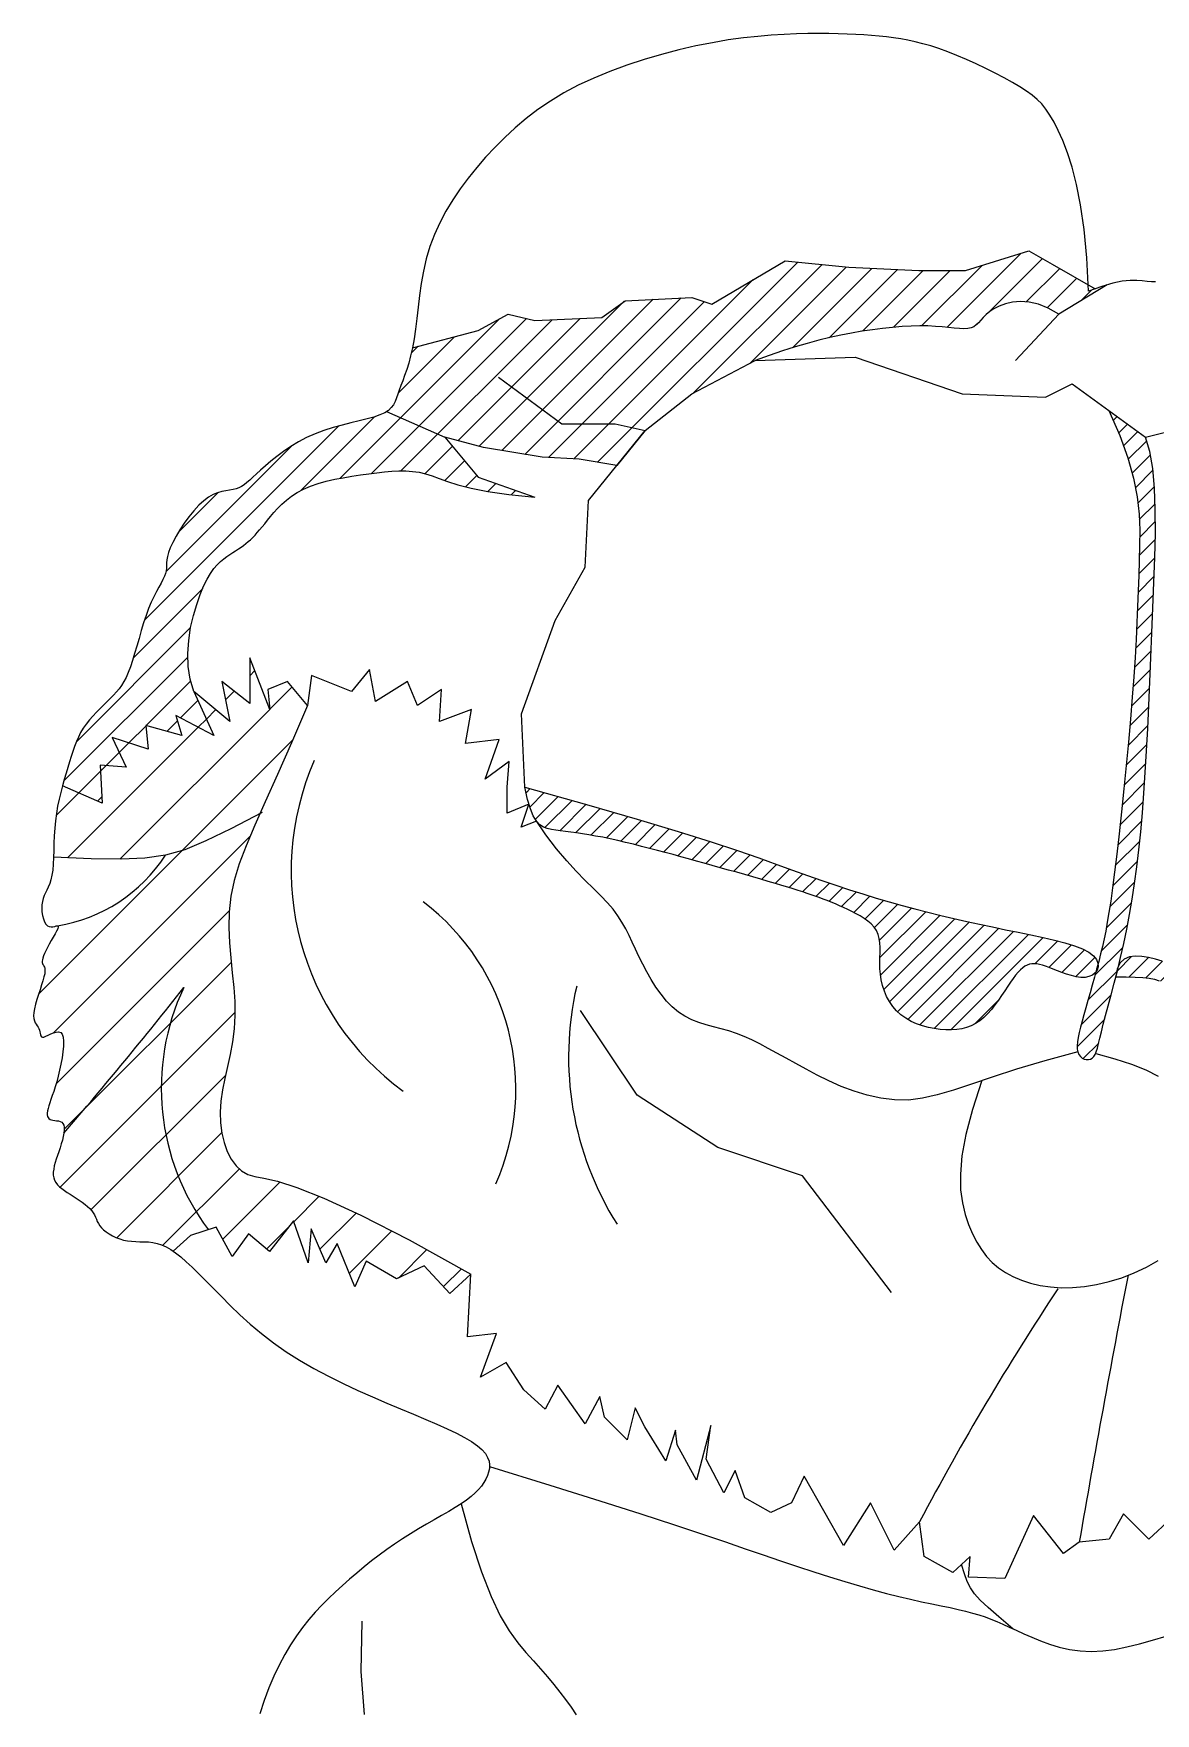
# Model space of a CAD drawing. Extents: x 282 to 549, y 1582 to 1901.
# Drawn here: x 291.3 to 402.2, y 1735.2 to 1901.3 of the extents above; entities that cross this region are included whole.
import ezdxf

# ---------------------------------------------------------------- set-up
doc = ezdxf.new("R2010")
doc.units = 0
doc.header["$LTSCALE"] = 10
doc.header["$MEASUREMENT"] = 0
for name, color, linetype in [('3', 3, 'CONTINUOUS'), ('7', 7, 'CONTINUOUS'), ('BH', 3, 'CONTINUOUS')]:
    doc.layers.add(name, color=color, linetype=linetype)

msp = doc.modelspace()

# ---------------------------------------------------------------- hatches: boundary and pattern name
at = {"layer": 'BH'}
h = msp.add_hatch(dxfattribs=at)
h.set_pattern_fill('ANSI31', color=256, scale=15, style=0)
h.set_pattern_definition([(45, (-11471.3407, 1986.247), (-1.3258252, 1.3258252), [])])
h.paths.add_polyline_path([(362.62, 1868.97), (364.01, 1869.48), (365.33, 1869.93), (366.57, 1870.33), (367.76, 1870.68), (368.9, 1870.98), (370, 1871.25), (371.08, 1871.49), (372.13, 1871.69), (373.17, 1871.87), (374.2, 1872.03), (375.21, 1872.16), (376.18, 1872.26), (377.13, 1872.34), (378.03, 1872.39), (378.88, 1872.41), (379.68, 1872.4), (380.43, 1872.36), (381.11, 1872.3), (381.73, 1872.24), (382.29, 1872.18), (382.8, 1872.14), (383.24, 1872.12), (383.63, 1872.14), (383.96, 1872.21), (384.24, 1872.33), (384.47, 1872.51), (384.69, 1872.72), (384.92, 1872.97), (385.16, 1873.24), (385.44, 1873.53), (385.79, 1873.82), (386.21, 1874.1), (386.73, 1874.36), (387.34, 1874.59), (388.04, 1874.74), (388.82, 1874.81), (389.68, 1874.75), (390.6, 1874.54), (391.58, 1874.16), (392.63, 1873.58), (397.41, 1876.47), (396.86, 1876.31), (395.57, 1875.83), (395.54, 1876.46), (391.97, 1878.52), (389.66, 1879.84), (383.4, 1877.87), (378.78, 1877.87), (371.86, 1878.2), (365.59, 1878.85), (358.34, 1874.57), (356.36, 1875.23), (349.76, 1874.9), (347.46, 1873.25), (340.86, 1872.93), (338.22, 1873.58), (335.26, 1871.94), (328.75, 1870.24), (328.57, 1869.44), (328.38, 1868.73), (328.18, 1868.09), (327.98, 1867.51), (327.79, 1866.98), (327.61, 1866.5), (327.45, 1866.07), (327.31, 1865.66), (327.18, 1865.29), (327.04, 1864.94), (326.87, 1864.62), (326.65, 1864.33), (326.37, 1864.06), (326.19, 1863.94), (331.96, 1861.4), (335.77, 1860.39), (341.56, 1859.42), (345.23, 1859.23), (348.94, 1858.6), (351.74, 1862.06), (356.36, 1865.68)])
h.paths.add_polyline_path([(331.96, 1861.4), (326.19, 1863.94), (326.01, 1863.82), (325.54, 1863.6), (324.95, 1863.4), (324.27, 1863.21), (323.5, 1863.02), (322.67, 1862.82), (321.8, 1862.6), (320.91, 1862.36), (320.01, 1862.08), (319.13, 1861.75), (318.29, 1861.36), (317.49, 1860.93), (316.73, 1860.47), (316.02, 1859.99), (315.36, 1859.51), (314.76, 1859.03), (314.22, 1858.58), (313.74, 1858.16), (313.33, 1857.78), (312.98, 1857.45), (312.67, 1857.16), (312.39, 1856.91), (312.13, 1856.71), (311.87, 1856.54), (311.61, 1856.4), (311.33, 1856.3), (311.02, 1856.23), (310.68, 1856.18), (310.31, 1856.11), (309.92, 1856.03), (309.5, 1855.91), (309.06, 1855.73), (308.6, 1855.47), (308.13, 1855.13), (307.64, 1854.68), (307.14, 1854.14), (306.66, 1853.54), (306.2, 1852.9), (305.77, 1852.25), (305.39, 1851.62), (305.06, 1851.01), (304.81, 1850.47), (304.64, 1850), (304.54, 1849.61), (304.48, 1849.27), (304.46, 1848.98), (304.46, 1848.71), (304.45, 1848.46), (304.42, 1848.21), (304.36, 1847.94), (304.25, 1847.66), (304.1, 1847.34), (303.91, 1846.98), (303.69, 1846.58), (303.45, 1846.14), (303.19, 1845.64), (302.94, 1845.09), (302.68, 1844.47), (302.43, 1843.78), (302.19, 1843.05), (301.96, 1842.29), (301.74, 1841.51), (301.52, 1840.75), (301.3, 1840.01), (301.09, 1839.32), (300.88, 1838.69), (300.67, 1838.14), (300.46, 1837.66), (300.23, 1837.24), (300, 1836.87), (299.76, 1836.53), (299.5, 1836.22), (299.22, 1835.91), (298.92, 1835.6), (298.59, 1835.28), (298.24, 1834.94), (297.88, 1834.59), (297.53, 1834.22), (297.17, 1833.84), (296.83, 1833.45), (296.51, 1833.04), (296.22, 1832.63), (295.96, 1832.2), (295.74, 1831.76), (295.54, 1831.31), (295.36, 1830.84), (295.19, 1830.35), (295.03, 1829.84), (294.87, 1829.31), (294.7, 1828.76), (294.53, 1828.18), (294.35, 1827.57), (294.17, 1826.94), (298.08, 1825.23), (297.88, 1828.97), (300.45, 1828.77), (299.07, 1831.73), (302.62, 1830.55), (302.42, 1832.91), (305.97, 1831.93), (305.38, 1833.9), (309.12, 1831.93), (307.15, 1836.26), (306.78, 1837.47), (306.58, 1838.74), (306.55, 1840.03), (306.64, 1841.32), (306.83, 1842.58), (307.11, 1843.77), (307.43, 1844.87), (307.78, 1845.84), (308.12, 1846.67), (308.47, 1847.36), (308.81, 1847.94), (309.14, 1848.41), (309.47, 1848.79), (309.79, 1849.11), (310.11, 1849.37), (310.41, 1849.6), (310.71, 1849.81), (311, 1850), (311.28, 1850.18), (311.55, 1850.36), (311.81, 1850.53), (312.06, 1850.71), (312.3, 1850.89), (312.53, 1851.08), (312.76, 1851.27), (312.98, 1851.49), (313.2, 1851.72), (313.42, 1851.97), (313.65, 1852.24), (313.89, 1852.53), (314.15, 1852.85), (314.43, 1853.19), (314.73, 1853.57), (315.07, 1853.97), (315.43, 1854.37), (315.84, 1854.78), (316.3, 1855.19), (316.8, 1855.58), (317.37, 1855.94), (318, 1856.28), (318.69, 1856.57), (319.45, 1856.82), (320.24, 1857.05), (321.07, 1857.24), (321.91, 1857.4), (322.76, 1857.55), (323.61, 1857.67), (324.43, 1857.79), (325.22, 1857.89), (325.98, 1857.98), (326.71, 1858.04), (327.42, 1858.08), (328.11, 1858.07), (328.77, 1858.03), (329.42, 1857.94), (330.05, 1857.79), (330.69, 1857.58), (331.38, 1857.32), (332.21, 1857.02), (333.24, 1856.7), (334.55, 1856.37), (336.2, 1856.05), (338.29, 1855.74), (340.86, 1855.47), (335.26, 1857.44)])
h = msp.add_hatch(dxfattribs=at)
h.set_pattern_fill('ANSI31', color=256, scale=10, style=0)
h.set_pattern_definition([(45, (-11471.3407, 1986.2469), (-0.88388348, 0.88388348), [])])
h.paths.add_polyline_path([(400.33, 1818.93), (400.53, 1820.63), (400.71, 1822.4), (400.88, 1824.26), (401.03, 1826.21), (401.17, 1828.25), (401.3, 1830.39), (401.41, 1832.6), (401.52, 1834.88), (401.62, 1837.23), (401.72, 1839.63), (401.81, 1842.07), (401.91, 1844.54), (402.02, 1847.04), (402.1, 1849.52), (402.16, 1851.93), (402.15, 1854.23), (402.08, 1856.37), (401.91, 1858.31), (401.62, 1860), (401.2, 1861.4), (397.57, 1864.03), (398.65, 1861.57), (399.45, 1859.35), (400.01, 1857.34), (400.36, 1855.51), (400.55, 1853.81), (400.62, 1852.22), (400.61, 1850.7), (400.57, 1849.21), (400.52, 1847.72), (400.46, 1846.22), (400.41, 1844.68), (400.34, 1843.08), (400.26, 1841.4), (400.15, 1839.62), (400.03, 1837.73), (399.88, 1835.71), (399.7, 1833.54), (399.5, 1831.27), (399.28, 1828.95), (399.04, 1826.63), (398.8, 1824.36), (398.57, 1822.2), (398.34, 1820.2), (398.12, 1818.41), (397.93, 1816.87), (397.75, 1815.55), (397.58, 1814.43), (397.41, 1813.45), (397.26, 1812.59), (397.09, 1811.81), (396.93, 1811.07), (396.75, 1810.34), (396.56, 1809.59), (396.49, 1809.35), (396.51, 1809.05), (396.41, 1808.73), (396.28, 1808.53), (396.14, 1808.03), (395.92, 1807.24), (395.71, 1806.47), (395.5, 1805.71), (395.29, 1804.99), (395.1, 1804.3), (394.92, 1803.67), (394.77, 1803.09), (394.63, 1802.56), (394.53, 1802.07), (394.46, 1801.64), (394.43, 1801.25), (394.44, 1800.92), (394.5, 1800.63), (394.6, 1800.38), (394.75, 1800.18), (394.93, 1800.03), (395.13, 1799.93), (395.34, 1799.88), (395.55, 1799.88), (395.75, 1799.92), (395.92, 1800.02), (396.08, 1800.17), (396.2, 1800.38), (396.32, 1800.66), (396.43, 1801.02), (396.55, 1801.46), (396.68, 1801.99), (396.84, 1802.63), (397.02, 1803.37), (397.25, 1804.23), (397.51, 1805.2), (397.79, 1806.27), (398.1, 1807.43), (398.25, 1808.05), (398.39, 1808.86), (398.52, 1809.12), (398.72, 1809.97), (399.03, 1811.34), (399.33, 1812.76), (399.61, 1814.22), (399.87, 1815.73), (400.11, 1817.3)])
h.paths.add_polyline_path([(382.24, 1813.83), (380.96, 1814.13), (379.69, 1814.45), (378.41, 1814.78), (377.13, 1815.12), (375.85, 1815.48), (374.57, 1815.85), (373.27, 1816.25), (371.94, 1816.67), (370.59, 1817.11), (369.21, 1817.58), (367.78, 1818.08), (366.3, 1818.6), (364.75, 1819.17), (362.99, 1819.81), (360.87, 1820.54), (358.26, 1821.4), (355, 1822.43), (350.95, 1823.65), (345.96, 1825.1), (339.87, 1826.81), (340.13, 1825.6), (340.4, 1824.66), (340.69, 1823.96), (340.85, 1823.7), (341.07, 1823.38), (341.34, 1823.1), (341.69, 1822.87), (342.07, 1822.73), (342.48, 1822.64), (342.92, 1822.56), (343.39, 1822.49), (343.88, 1822.42), (344.41, 1822.35), (344.97, 1822.28), (345.56, 1822.19), (346.19, 1822.09), (346.85, 1821.98), (347.55, 1821.85), (348.28, 1821.7), (349.03, 1821.53), (349.8, 1821.35), (350.58, 1821.16), (351.37, 1820.96), (352.16, 1820.76), (352.95, 1820.55), (353.73, 1820.35), (354.5, 1820.14), (355.27, 1819.93), (356.04, 1819.72), (356.81, 1819.51), (357.58, 1819.3), (358.36, 1819.08), (359.16, 1818.85), (359.97, 1818.62), (360.79, 1818.39), (361.6, 1818.16), (362.4, 1817.93), (363.17, 1817.71), (363.91, 1817.49), (364.61, 1817.29), (365.26, 1817.1), (365.85, 1816.92), (366.38, 1816.75), (366.87, 1816.6), (367.33, 1816.45), (367.75, 1816.31), (368.16, 1816.17), (368.55, 1816.03), (368.94, 1815.89), (369.34, 1815.74), (369.74, 1815.59), (370.14, 1815.43), (370.54, 1815.26), (370.95, 1815.09), (371.36, 1814.91), (371.77, 1814.72), (372.18, 1814.52), (372.6, 1814.3), (373, 1814.08), (373.38, 1813.84), (373.74, 1813.57), (374.07, 1813.29), (374.36, 1812.98), (374.59, 1812.64), (374.77, 1812.26), (374.88, 1811.86), (374.94, 1811.42), (374.96, 1810.95), (374.96, 1810.45), (374.95, 1809.94), (374.94, 1809.41), (374.95, 1808.86), (374.99, 1808.31), (375.07, 1807.75), (375.2, 1807.2), (375.38, 1806.65), (375.61, 1806.12), (375.89, 1805.62), (376.22, 1805.14), (376.59, 1804.7), (377.02, 1804.3), (377.5, 1803.96), (378.02, 1803.66), (378.57, 1803.42), (379.14, 1803.21), (379.73, 1803.05), (380.32, 1802.94), (380.9, 1802.86), (381.47, 1802.82), (382.02, 1802.82), (382.53, 1802.86), (383.03, 1802.93), (383.51, 1803.06), (383.96, 1803.22), (384.39, 1803.44), (384.81, 1803.71), (385.21, 1804.03), (385.59, 1804.41), (385.96, 1804.83), (386.31, 1805.28), (386.65, 1805.75), (386.97, 1806.22), (387.28, 1806.69), (387.57, 1807.13), (387.85, 1807.54), (388.11, 1807.91), (388.35, 1808.23), (388.59, 1808.51), (388.82, 1808.75), (389.05, 1808.95), (389.27, 1809.1), (389.6, 1809.28), (389.94, 1809.34), (390.18, 1809.35), (390.44, 1809.33), (390.71, 1809.28), (391, 1809.2), (391.32, 1809.1), (391.67, 1808.97), (392.06, 1808.83), (392.48, 1808.66), (392.93, 1808.49), (393.39, 1808.33), (393.87, 1808.18), (394.34, 1808.07), (394.79, 1808.01), (395.22, 1808.01), (395.6, 1808.08), (395.94, 1808.23), (396.22, 1808.45), (396.28, 1808.53), (396.35, 1808.81), (396.49, 1809.35), (396.49, 1809.4), (396.34, 1809.77), (396.04, 1810.13), (395.58, 1810.49), (394.95, 1810.82), (394.16, 1811.12), (393.23, 1811.41), (392.19, 1811.69), (391.06, 1811.95), (389.86, 1812.21), (388.61, 1812.46), (387.34, 1812.72), (386.07, 1812.99), (384.79, 1813.26), (383.52, 1813.54)])
h.paths.add_polyline_path([(409.08, 1808.24), (408.44, 1808.28), (407.81, 1808.34), (407.19, 1808.43), (406.57, 1808.55), (405.96, 1808.7), (405.35, 1808.87), (404.73, 1809.05), (404.1, 1809.24), (403.47, 1809.43), (402.82, 1809.62), (402.16, 1809.8), (401.49, 1809.96), (400.82, 1810.07), (400.18, 1810.1), (399.59, 1810.03), (399.08, 1809.82), (398.67, 1809.44), (398.52, 1809.12), (398.41, 1808.66), (398.25, 1808.05), (399.27, 1808.05), (400.16, 1808.04), (400.91, 1807.99), (401.56, 1807.92), (402.09, 1807.82), (402.53, 1807.68), (402.88, 1807.51), (403.15, 1807.29), (403.35, 1807.04), (403.5, 1806.74), (403.59, 1806.41), (403.66, 1806.05), (403.69, 1805.66), (403.72, 1805.24), (403.74, 1804.8), (403.78, 1804.34), (403.83, 1803.86), (403.91, 1803.38), (404.01, 1802.89), (404.14, 1802.41), (404.3, 1801.94), (404.49, 1801.49), (404.71, 1801.06), (404.97, 1800.67), (405.27, 1800.32), (405.6, 1800), (405.97, 1799.73), (406.37, 1799.49), (406.8, 1799.29), (407.27, 1799.13), (407.77, 1799), (408.3, 1798.91), (408.86, 1798.85), (409.44, 1798.83), (410.03, 1798.84), (410.62, 1798.88), (411.22, 1798.95), (411.79, 1799.06), (412.35, 1799.2), (412.88, 1799.36), (413.38, 1799.56), (413.83, 1799.78), (414.26, 1800.03), (414.64, 1800.31), (415, 1800.61), (415.32, 1800.93), (415.61, 1801.27), (415.87, 1801.64), (416.1, 1802.02), (416.31, 1802.42), (416.48, 1802.82), (416.64, 1803.23), (416.77, 1803.65), (416.89, 1804.06), (416.98, 1804.46), (417.07, 1804.85), (417.13, 1805.23), (417.2, 1805.58), (417.26, 1805.92), (417.33, 1806.23), (417.41, 1806.52), (417.51, 1806.78), (417.64, 1807.01), (417.81, 1807.21), (418.01, 1807.37), (418.25, 1807.51), (418.55, 1807.62), (418.89, 1807.71), (419.3, 1807.79), (419.76, 1807.87), (420.28, 1807.93), (420.88, 1808.01), (421.54, 1808.08), (422.28, 1808.17), (423.08, 1808.27), (423.94, 1808.37), (424.87, 1808.49), (425.86, 1808.61), (426.9, 1808.74), (427.99, 1808.89), (429.14, 1809.04), (430.32, 1809.2), (431.52, 1809.37), (432.73, 1809.54), (433.93, 1809.7), (435.11, 1809.87), (436.26, 1810.02), (437.35, 1810.17), (438.39, 1810.3), (439.37, 1810.42), (440.3, 1810.54), (441.19, 1810.65), (442.04, 1810.76), (442.86, 1810.88), (443.66, 1811), (444.44, 1811.13), (445.21, 1811.28), (445.97, 1811.43), (446.7, 1811.59), (447.4, 1811.76), (448.06, 1811.93), (448.67, 1812.09), (449.22, 1812.25), (449.7, 1812.4), (450.1, 1812.54), (450.44, 1812.67), (450.71, 1812.79), (450.91, 1812.9), (451.05, 1813.01), (451.13, 1813.12), (451.15, 1813.23), (451.12, 1813.33), (451.04, 1813.44), (450.92, 1813.54), (450.75, 1813.64), (450.53, 1813.73), (450.27, 1813.81), (449.97, 1813.86), (449.62, 1813.9), (449.24, 1813.91), (448.82, 1813.89), (448.37, 1813.84), (447.89, 1813.78), (447.39, 1813.7), (446.88, 1813.62), (446.36, 1813.53), (445.84, 1813.45), (445.32, 1813.38), (444.82, 1813.32), (444.32, 1813.28), (443.84, 1813.24), (443.37, 1813.21), (442.91, 1813.18), (442.47, 1813.14), (442.04, 1813.09), (441.62, 1813.04), (441.22, 1812.97), (440.82, 1812.88), (440.4, 1812.79), (439.94, 1812.68), (439.43, 1812.57), (438.85, 1812.46), (438.19, 1812.35), (437.41, 1812.24), (436.52, 1812.14), (435.52, 1812.03), (434.44, 1811.93), (433.28, 1811.81), (432.07, 1811.69), (430.82, 1811.55), (429.55, 1811.4), (428.28, 1811.22), (427.01, 1811.01), (425.77, 1810.79), (424.55, 1810.55), (423.36, 1810.3), (422.21, 1810.06), (421.09, 1809.81), (420.02, 1809.58), (419, 1809.37), (418.04, 1809.18), (417.12, 1809.01), (416.25, 1808.86), (415.43, 1808.73), (414.63, 1808.62), (413.87, 1808.53), (413.14, 1808.44), (412.43, 1808.38), (411.73, 1808.32), (411.05, 1808.27), (410.38, 1808.24), (409.72, 1808.23)])
h = msp.add_hatch(dxfattribs=at)
h.set_pattern_fill('ANSI31', color=256, scale=30, style=0)
h.set_pattern_definition([(45, (-11471.3407, 1986.247), (-2.6516504, 2.6516504), [])])
h.paths.add_polyline_path([(293.73, 1813.11), (293.75, 1812.99), (293.7, 1812.82), (293.59, 1812.59), (293.44, 1812.3), (293.26, 1811.98), (293.06, 1811.64), (292.86, 1811.29), (292.68, 1810.95), (292.51, 1810.63), (292.38, 1810.36), (292.29, 1810.12), (292.22, 1809.92), (292.18, 1809.75), (292.17, 1809.61), (292.17, 1809.48), (292.2, 1809.38), (292.23, 1809.29), (292.28, 1809.21), (292.37, 1809.07), (292.44, 1808.86), (292.44, 1808.59), (292.41, 1808.35), (292.34, 1808.05), (292.24, 1807.68), (292.11, 1807.26), (291.96, 1806.79), (291.8, 1806.31), (291.64, 1805.82), (291.51, 1805.35), (291.4, 1804.91), (291.33, 1804.52), (291.32, 1804.19), (291.34, 1803.93), (291.4, 1803.71), (291.48, 1803.52), (291.58, 1803.37), (291.67, 1803.22), (291.82, 1803.01), (291.9, 1802.76), (291.95, 1802.48), (291.99, 1802.34), (292.03, 1802.22), (292.1, 1802.13), (292.2, 1802.09), (292.34, 1802.11), (292.54, 1802.18), (292.77, 1802.28), (293.02, 1802.41), (293.29, 1802.52), (293.54, 1802.6), (293.78, 1802.62), (293.99, 1802.56), (294.14, 1802.39), (294.24, 1802.09), (294.28, 1801.69), (294.27, 1801.2), (294.22, 1800.65), (294.13, 1800.05), (294.02, 1799.44), (293.89, 1798.82), (293.75, 1798.23), (293.6, 1797.69), (293.45, 1797.19), (293.3, 1796.73), (293.16, 1796.32), (293.03, 1795.94), (292.91, 1795.61), (292.81, 1795.31), (292.74, 1795.04), (292.69, 1794.8), (292.66, 1794.59), (292.67, 1794.42), (292.7, 1794.26), (292.75, 1794.14), (292.83, 1794.04), (292.94, 1793.97), (293.07, 1793.91), (293.23, 1793.88), (293.41, 1793.86), (293.59, 1793.84), (293.89, 1793.79), (294.19, 1793.64), (294.31, 1793.41), (294.35, 1793.19), (294.35, 1792.93), (294.31, 1792.62, 0.011622), (306.16, 1807, 0.277381), (308.59, 1783.06), (309.35, 1783.3), (310.95, 1780.43), (312.54, 1782.66), (314.61, 1780.91), (317, 1783.93), (318.43, 1779.79), (318.75, 1783.14), (320.18, 1779.79), (321.3, 1781.7), (323.05, 1777.41), (324.17, 1779.95), (327.19, 1778.2), (329.9, 1779.48), (332.45, 1776.77), (334.52, 1778.68), (328.43, 1782.06), (323.65, 1784.5), (320, 1786.18), (317.31, 1787.24), (315.4, 1787.85), (314.07, 1788.16), (313.16, 1788.33), (312.48, 1788.53), (311.87, 1788.88), (311.33, 1789.38), (310.85, 1790.03), (310.45, 1790.8), (310.13, 1791.67), (309.9, 1792.62), (309.77, 1793.64), (309.74, 1794.69), (309.82, 1795.77), (309.99, 1796.88), (310.22, 1798.02), (310.47, 1799.19), (310.73, 1800.39), (310.96, 1801.63), (311.13, 1802.91), (311.21, 1804.24), (311.19, 1805.61), (311.09, 1807.02), (310.94, 1808.46), (310.79, 1809.93), (310.67, 1811.43), (310.6, 1812.95), (310.63, 1814.49), (310.8, 1816.03), (311.13, 1817.59), (311.63, 1819.23), (312.31, 1821.02), (313.16, 1823.04), (313.67, 1824.19), (310.81, 1822.69), (308.35, 1821.49), (306.27, 1820.63), (304.34, 1820.08, -0.211772)])
h.paths.add_polyline_path([(306.27, 1820.63), (308.35, 1821.49), (310.81, 1822.69), (313.67, 1824.19), (314.19, 1825.36), (315.41, 1828.06), (316.81, 1831.2), (318.39, 1834.88), (316.42, 1837.25), (314.45, 1836.46), (314.65, 1834.49), (312.67, 1839.61), (312.67, 1835.08), (309.91, 1837.25), (310.7, 1833.3), (307.15, 1836.26), (309.12, 1831.93), (305.38, 1833.9), (305.97, 1831.93), (302.42, 1832.91), (302.62, 1830.55), (299.07, 1831.73), (300.45, 1828.77), (297.88, 1828.97), (298.08, 1825.23), (294.17, 1826.94), (294, 1826.29), (293.84, 1825.61), (293.69, 1824.92), (293.57, 1824.21), (293.47, 1823.48), (293.4, 1822.74), (293.35, 1821.99), (293.32, 1821.26), (293.3, 1820.54), (293.28, 1819.88), (297.02, 1819.74), (299.96, 1819.69), (302.32, 1819.79), (304.34, 1820.08)])
h.paths.add_polyline_path([(306.16, 1807, -0.011622), (294.31, 1792.62), (294.25, 1792.28), (294.16, 1791.92), (294.05, 1791.54), (293.93, 1791.15), (293.8, 1790.77), (293.68, 1790.4), (293.56, 1790.04), (293.45, 1789.69), (293.36, 1789.36), (293.3, 1789.04), (293.26, 1788.74), (293.26, 1788.45), (293.3, 1788.19), (293.39, 1787.95), (293.51, 1787.72), (293.68, 1787.51), (293.88, 1787.31), (294.11, 1787.12), (294.37, 1786.94), (294.64, 1786.75), (294.93, 1786.56), (295.23, 1786.37), (295.53, 1786.18), (295.83, 1785.98), (296.12, 1785.77), (296.4, 1785.57), (296.65, 1785.36), (296.87, 1785.15), (297.06, 1784.94), (297.21, 1784.73), (297.33, 1784.52), (297.43, 1784.31), (297.52, 1784.1), (297.61, 1783.89), (297.72, 1783.67), (297.85, 1783.46), (298.02, 1783.25), (298.23, 1783.04), (298.48, 1782.84), (298.78, 1782.64), (299.1, 1782.46), (299.45, 1782.3), (299.82, 1782.16), (300.2, 1782.04), (300.6, 1781.96), (301, 1781.92), (301.41, 1781.89), (301.82, 1781.88), (302.24, 1781.87), (302.67, 1781.85), (303.1, 1781.8), (303.53, 1781.71), (303.97, 1781.57), (304.42, 1781.37), (304.88, 1781.11), (305.11, 1780.94), (306.81, 1782.5), (308.59, 1783.06, -0.277381)], flags=16)

# ---------------------------------------------------------------- linework, layer by layer
at = {"layer": '3'}
for points in [[(328.75, 1870.24), (335.26, 1871.94), (338.22, 1873.58), (340.86, 1872.93), (347.46, 1873.25), (349.76, 1874.9), (356.36, 1875.23), (358.34, 1874.57), (365.59, 1878.85), (371.86, 1878.2), (378.78, 1877.87), (383.4, 1877.87), (389.66, 1879.84), (391.97, 1878.52), (396.22, 1876.07)], [(397.41, 1876.47), (392.63, 1873.58), (388.34, 1868.97), (388.34, 1868.97)], [(392.63, 1873.58), (391.58, 1874.16), (390.6, 1874.54), (389.68, 1874.75), (388.82, 1874.81), (388.04, 1874.74), (387.34, 1874.59), (386.73, 1874.36), (386.21, 1874.1), (385.79, 1873.82), (385.44, 1873.53), (385.16, 1873.24), (384.92, 1872.97), (384.69, 1872.72), (384.47, 1872.51), (384.24, 1872.33), (383.96, 1872.21), (383.63, 1872.14), (383.24, 1872.12), (382.8, 1872.14), (382.29, 1872.18), (381.73, 1872.24), (381.11, 1872.3), (380.43, 1872.36), (379.68, 1872.4), (378.88, 1872.41), (378.03, 1872.39), (377.13, 1872.34), (376.18, 1872.26), (375.21, 1872.16), (374.2, 1872.03), (373.17, 1871.87), (372.13, 1871.69), (371.08, 1871.49), (370, 1871.25), (368.9, 1870.98), (367.76, 1870.68), (366.57, 1870.33), (365.33, 1869.93), (364.01, 1869.48), (362.62, 1868.97)], [(339.87, 1826.81), (339.54, 1834.06), (342.84, 1843.28), (345.81, 1848.55), (346.14, 1855.14), (351.74, 1862.06), (356.36, 1865.68), (362.62, 1868.97), (372.51, 1869.3), (383.07, 1865.68), (391.31, 1865.35), (393.95, 1866.67), (401.2, 1861.4), (407.79, 1863.04), (412.08, 1862.39), (415.71, 1864.69), (420.32, 1864.69), (431.2, 1859.42), (437.47, 1854.48), (441.43, 1849.21), (447.03, 1841.3), (451.65, 1833.07)], [(337.24, 1867.33), (343.5, 1862.71), (348.78, 1862.71), (351.74, 1862.06)], [(326.19, 1863.94), (331.96, 1861.4), (335.26, 1857.44), (340.86, 1855.47)], [(397.57, 1864.03), (398.65, 1861.57), (399.45, 1859.35), (400.01, 1857.34), (400.36, 1855.51), (400.55, 1853.81), (400.62, 1852.22), (400.61, 1850.7), (400.57, 1849.21), (400.52, 1847.72), (400.46, 1846.22), (400.41, 1844.68), (400.34, 1843.08), (400.26, 1841.4), (400.15, 1839.62), (400.03, 1837.73), (399.88, 1835.71), (399.7, 1833.54), (399.5, 1831.27), (399.28, 1828.95), (399.04, 1826.63), (398.8, 1824.36), (398.57, 1822.2), (398.34, 1820.2), (398.12, 1818.41), (397.93, 1816.87), (397.75, 1815.55), (397.58, 1814.43), (397.41, 1813.45), (397.26, 1812.59), (397.09, 1811.81), (396.93, 1811.07), (396.75, 1810.34), (396.56, 1809.59), (396.35, 1808.81), (396.14, 1808.03), (395.92, 1807.24), (395.71, 1806.47), (395.5, 1805.71), (395.29, 1804.99), (395.1, 1804.3), (394.92, 1803.67), (394.77, 1803.09), (394.63, 1802.56), (394.53, 1802.07), (394.46, 1801.64), (394.43, 1801.25), (394.44, 1800.92), (394.5, 1800.63), (394.6, 1800.38), (394.75, 1800.18), (394.93, 1800.03), (395.13, 1799.93), (395.34, 1799.88), (395.55, 1799.88), (395.75, 1799.92), (395.92, 1800.02), (396.08, 1800.17), (396.2, 1800.38), (396.32, 1800.66), (396.43, 1801.02), (396.55, 1801.46), (396.68, 1801.99), (396.84, 1802.63), (397.02, 1803.37), (397.25, 1804.23), (397.51, 1805.2), (397.79, 1806.27), (398.1, 1807.43), (398.41, 1808.66), (398.72, 1809.97), (399.03, 1811.34), (399.33, 1812.76), (399.61, 1814.22), (399.87, 1815.73), (400.11, 1817.3), (400.33, 1818.93), (400.53, 1820.63), (400.71, 1822.4), (400.88, 1824.26), (401.03, 1826.21), (401.17, 1828.25), (401.3, 1830.39), (401.41, 1832.6), (401.52, 1834.88), (401.62, 1837.23), (401.72, 1839.63), (401.81, 1842.07), (401.91, 1844.54), (402.02, 1847.04), (402.1, 1849.52), (402.16, 1851.93), (402.15, 1854.23), (402.08, 1856.37), (401.91, 1858.31), (401.62, 1860), (401.2, 1861.4)], [(351.74, 1862.06), (348.94, 1858.6), (345.23, 1859.23), (341.56, 1859.42), (335.77, 1860.39), (331.96, 1861.4)], [(307.15, 1836.26), (306.78, 1837.47), (306.58, 1838.74), (306.55, 1840.03), (306.64, 1841.32), (306.83, 1842.58), (307.11, 1843.77), (307.43, 1844.87), (307.78, 1845.84), (308.12, 1846.67), (308.47, 1847.36), (308.81, 1847.94), (309.14, 1848.41), (309.47, 1848.79), (309.79, 1849.11), (310.11, 1849.37), (310.41, 1849.6), (310.71, 1849.81), (311, 1850), (311.28, 1850.18), (311.55, 1850.36), (311.81, 1850.53), (312.06, 1850.71), (312.3, 1850.89), (312.53, 1851.08), (312.76, 1851.27), (312.98, 1851.49), (313.2, 1851.72), (313.42, 1851.97), (313.65, 1852.24), (313.89, 1852.53), (314.15, 1852.85), (314.43, 1853.19), (314.73, 1853.57), (315.07, 1853.97), (315.43, 1854.37), (315.84, 1854.78), (316.3, 1855.19), (316.8, 1855.58), (317.37, 1855.94), (318, 1856.28), (318.69, 1856.57), (319.45, 1856.82), (320.24, 1857.05), (321.07, 1857.24), (321.91, 1857.4), (322.76, 1857.55), (323.61, 1857.67), (324.43, 1857.79), (325.22, 1857.89), (325.98, 1857.98), (326.71, 1858.04), (327.42, 1858.08), (328.11, 1858.07), (328.77, 1858.03), (329.42, 1857.94), (330.05, 1857.79), (330.69, 1857.58), (331.38, 1857.32), (332.21, 1857.02), (333.24, 1856.7), (334.55, 1856.37), (336.2, 1856.05), (338.29, 1855.74), (340.86, 1855.47)], [(318.39, 1834.88), (316.81, 1831.2), (315.41, 1828.06), (314.19, 1825.36), (313.16, 1823.04), (312.31, 1821.02), (311.63, 1819.23), (311.13, 1817.59), (310.8, 1816.03), (310.63, 1814.49), (310.6, 1812.95), (310.67, 1811.43), (310.79, 1809.93), (310.94, 1808.46), (311.09, 1807.02), (311.19, 1805.61), (311.21, 1804.24), (311.13, 1802.91), (310.96, 1801.63), (310.73, 1800.39), (310.47, 1799.19), (310.22, 1798.02), (309.99, 1796.88), (309.82, 1795.77), (309.74, 1794.69), (309.77, 1793.64), (309.9, 1792.62), (310.13, 1791.67), (310.45, 1790.8), (310.85, 1790.03), (311.33, 1789.38), (311.87, 1788.88), (312.48, 1788.53), (313.16, 1788.33), (314.07, 1788.16), (315.4, 1787.85), (317.31, 1787.24), (320, 1786.18), (323.65, 1784.5), (328.43, 1782.06), (334.52, 1778.68)], [(339.87, 1826.81), (345.96, 1825.1), (350.95, 1823.65), (355, 1822.43), (358.26, 1821.4), (360.87, 1820.54), (362.99, 1819.81), (364.75, 1819.17), (366.3, 1818.6), (367.78, 1818.08), (369.21, 1817.58), (370.59, 1817.11), (371.94, 1816.67), (373.27, 1816.25), (374.57, 1815.85), (375.85, 1815.48), (377.13, 1815.12), (378.41, 1814.78), (379.69, 1814.45), (380.96, 1814.13), (382.24, 1813.83), (383.52, 1813.54), (384.79, 1813.26), (386.07, 1812.99), (387.34, 1812.72), (388.61, 1812.46), (389.86, 1812.21), (391.06, 1811.95), (392.19, 1811.69), (393.23, 1811.41), (394.16, 1811.12), (394.95, 1810.82), (395.58, 1810.49), (396.04, 1810.13), (396.34, 1809.77), (396.49, 1809.4), (396.51, 1809.05), (396.41, 1808.73), (396.22, 1808.45), (395.94, 1808.23), (395.6, 1808.08), (395.22, 1808.01), (394.79, 1808.01), (394.34, 1808.07), (393.87, 1808.18), (393.39, 1808.33), (392.93, 1808.49), (392.48, 1808.66), (392.06, 1808.83), (391.67, 1808.97), (391.32, 1809.1), (391, 1809.2), (390.71, 1809.28), (390.44, 1809.33), (390.18, 1809.35), (389.94, 1809.34), (389.71, 1809.3), (389.49, 1809.22), (389.27, 1809.1), (389.05, 1808.95), (388.82, 1808.75), (388.59, 1808.51), (388.35, 1808.23), (388.11, 1807.91), (387.85, 1807.54), (387.57, 1807.13), (387.28, 1806.69), (386.97, 1806.22), (386.65, 1805.75), (386.31, 1805.28), (385.96, 1804.83), (385.59, 1804.41), (385.21, 1804.03), (384.81, 1803.71), (384.39, 1803.44), (383.96, 1803.22), (383.51, 1803.06), (383.03, 1802.93), (382.53, 1802.86), (382.02, 1802.82), (381.47, 1802.82), (380.9, 1802.86), (380.32, 1802.94), (379.73, 1803.05), (379.14, 1803.21), (378.57, 1803.42), (378.02, 1803.66), (377.5, 1803.96), (377.02, 1804.3), (376.59, 1804.7), (376.22, 1805.14), (375.89, 1805.62), (375.61, 1806.12), (375.38, 1806.65), (375.2, 1807.2), (375.07, 1807.75), (374.99, 1808.31), (374.95, 1808.86), (374.94, 1809.41), (374.95, 1809.94), (374.96, 1810.45), (374.96, 1810.95), (374.94, 1811.42), (374.88, 1811.86), (374.77, 1812.26), (374.59, 1812.64), (374.36, 1812.98), (374.07, 1813.29), (373.74, 1813.57), (373.38, 1813.84), (373, 1814.08), (372.6, 1814.3), (372.18, 1814.52), (371.77, 1814.72), (371.36, 1814.91), (370.95, 1815.09), (370.54, 1815.26), (370.14, 1815.43), (369.74, 1815.59), (369.34, 1815.74), (368.94, 1815.89), (368.55, 1816.03), (368.16, 1816.17), (367.75, 1816.31), (367.33, 1816.45), (366.87, 1816.6), (366.38, 1816.75), (365.85, 1816.92), (365.26, 1817.1), (364.61, 1817.29), (363.91, 1817.49), (363.17, 1817.71), (362.4, 1817.93), (361.6, 1818.16), (360.79, 1818.39), (359.97, 1818.62), (359.16, 1818.85), (358.36, 1819.08), (357.58, 1819.3), (356.81, 1819.51), (356.04, 1819.72), (355.27, 1819.93), (354.5, 1820.14), (353.73, 1820.35), (352.95, 1820.55), (352.16, 1820.76), (351.37, 1820.96), (350.58, 1821.16), (349.8, 1821.35), (349.03, 1821.53), (348.28, 1821.7), (347.55, 1821.85), (346.85, 1821.98), (346.19, 1822.09), (345.56, 1822.19), (344.97, 1822.28), (344.41, 1822.35), (343.88, 1822.42), (343.39, 1822.49), (342.92, 1822.56), (342.48, 1822.64), (342.07, 1822.73), (341.69, 1822.87), (341.34, 1823.1), (341, 1823.45), (340.69, 1823.96), (340.4, 1824.66), (340.13, 1825.6), (339.87, 1826.81)], [(313.91, 1824.31), (310.81, 1822.69), (308.35, 1821.49), (306.27, 1820.63), (304.34, 1820.08), (302.32, 1819.79), (299.96, 1819.69), (297.02, 1819.74), (293.27, 1819.88)], [(402.82, 1809.62), (402.16, 1809.8), (401.49, 1809.96), (400.82, 1810.07), (400.18, 1810.1), (399.59, 1810.03), (399.08, 1809.82), (398.67, 1809.44), (398.39, 1808.86), (398.25, 1808.05)], [(398.25, 1808.05), (399.27, 1808.05), (400.16, 1808.04), (400.91, 1807.99), (401.56, 1807.92), (402.09, 1807.82), (402.53, 1807.68)], [(376.08, 1776.84), (367.31, 1788.39), (358.93, 1791.18), (350.96, 1796.36), (345.37, 1804.73)], [(402.48, 1798.22), (401.25, 1798.82), (399.83, 1799.39), (398.18, 1799.93), (396.3, 1800.44)], [(385.02, 1797.8), (384.08, 1794.93), (383.44, 1792.46), (383.05, 1790.35), (382.89, 1788.55), (382.92, 1787.02), (383.09, 1785.71), (383.36, 1784.57), (383.71, 1783.57), (384.09, 1782.66), (384.51, 1781.84), (384.97, 1781.1), (385.48, 1780.43), (386.04, 1779.83), (386.66, 1779.3), (387.34, 1778.84), (388.09, 1778.43), (388.92, 1778.08), (389.81, 1777.79), (390.77, 1777.56), (391.79, 1777.41), (392.86, 1777.33), (393.98, 1777.34), (395.15, 1777.44), (396.36, 1777.63), (397.59, 1777.93), (398.84, 1778.32), (400.08, 1778.8), (401.29, 1779.37), (402.44, 1780.02)], [(388.07, 1743.62), (386.68, 1744.8), (385.63, 1745.72), (384.85, 1746.45), (384.29, 1747.07), (383.88, 1747.66), (383.57, 1748.29), (383.3, 1749.04), (383, 1749.97)], [(323.74, 1744.36), (323.64, 1739.39), (323.97, 1735.13)]]:
    msp.add_lwpolyline(points, dxfattribs=at)
for centre, radius, start, end in [((343.83, 1818.57), 27.06, 156.3398, 233.726), ((291.18, 1828.56), 15.66, 279.1567, 327.2222), ((315.67, 1796.97), 23.3, 336.2628, 52.6067), ((-8.98, 2054.55), 400.74, 319.1854, 321.8488), ((327.29, 1797.05), 23.36, 154.7983, 216.8102), ((375.1, 1800.14), 30.92, 166.952, 212.3066), ((1757.07, 1517.19), 1382.54, 169.10241, 170.21471), ((617.6, 1628.11), 269.98, 146.476, 152.1614)]:
    msp.add_arc(centre, radius, start, end, dxfattribs=at)
at = {"layer": '7'}
for points in [[(395.57, 1875.83), (395.39, 1879.12), (395.12, 1881.95), (394.78, 1884.36), (394.38, 1886.4), (393.94, 1888.11), (393.48, 1889.53), (393.01, 1890.72), (392.57, 1891.71), (392.15, 1892.54), (391.75, 1893.24), (391.35, 1893.84), (390.94, 1894.35), (390.49, 1894.8), (389.99, 1895.22), (389.42, 1895.62), (388.78, 1896.03), (388.03, 1896.46), (387.21, 1896.92), (386.33, 1897.38), (385.4, 1897.85), (384.45, 1898.31), (383.49, 1898.74), (382.55, 1899.15), (381.64, 1899.51), (380.78, 1899.82), (379.97, 1900.08), (379.19, 1900.3), (378.44, 1900.49), (377.71, 1900.64), (377, 1900.77), (376.29, 1900.87), (375.58, 1900.97), (374.86, 1901.04), (374.12, 1901.11), (373.35, 1901.17), (372.55, 1901.22), (371.72, 1901.25), (370.83, 1901.28), (369.89, 1901.3), (368.89, 1901.3), (367.83, 1901.3), (366.69, 1901.27), (365.49, 1901.22), (364.21, 1901.15), (362.87, 1901.03), (361.45, 1900.88), (359.96, 1900.67), (358.39, 1900.4), (356.76, 1900.08), (355.07, 1899.69), (353.36, 1899.25), (351.64, 1898.74), (349.93, 1898.18), (348.27, 1897.57), (346.66, 1896.91), (345.14, 1896.2), (343.71, 1895.44), (342.39, 1894.63), (341.15, 1893.79), (339.99, 1892.91), (338.9, 1891.99), (337.88, 1891.04), (336.91, 1890.07), (335.98, 1889.07), (335.1, 1888.05), (334.25, 1887.01), (333.46, 1885.94), (332.73, 1884.86), (332.05, 1883.74), (331.45, 1882.61), (330.92, 1881.45), (330.48, 1880.26), (330.12, 1879.05), (329.84, 1877.83), (329.62, 1876.61), (329.44, 1875.42), (329.3, 1874.25), (329.17, 1873.14), (329.04, 1872.09), (328.91, 1871.12), (328.75, 1870.24), (328.57, 1869.44), (328.38, 1868.73), (328.18, 1868.09), (327.98, 1867.51), (327.79, 1866.98), (327.61, 1866.5), (327.45, 1866.07), (327.31, 1865.66), (327.18, 1865.29), (327.04, 1864.94), (326.87, 1864.62), (326.65, 1864.33), (326.37, 1864.06), (326.01, 1863.82), (325.54, 1863.6), (324.95, 1863.4), (324.27, 1863.21), (323.5, 1863.02), (322.67, 1862.82), (321.8, 1862.6), (320.91, 1862.36), (320.01, 1862.08), (319.13, 1861.75), (318.29, 1861.36), (317.49, 1860.93), (316.73, 1860.47), (316.02, 1859.99), (315.36, 1859.51), (314.76, 1859.03), (314.22, 1858.58), (313.74, 1858.16), (313.33, 1857.78), (312.98, 1857.45), (312.67, 1857.16), (312.39, 1856.91), (312.13, 1856.71), (311.87, 1856.54), (311.61, 1856.4), (311.33, 1856.3), (311.02, 1856.23), (310.68, 1856.18), (310.31, 1856.11), (309.92, 1856.03), (309.5, 1855.91), (309.06, 1855.73), (308.6, 1855.47), (308.13, 1855.13), (307.64, 1854.68), (307.14, 1854.14), (306.66, 1853.54), (306.2, 1852.9), (305.77, 1852.25), (305.39, 1851.62), (305.06, 1851.01), (304.81, 1850.47), (304.64, 1850), (304.54, 1849.61), (304.48, 1849.27), (304.46, 1848.98), (304.46, 1848.71), (304.45, 1848.46), (304.42, 1848.21), (304.36, 1847.94), (304.25, 1847.66), (304.1, 1847.34), (303.91, 1846.98), (303.69, 1846.58), (303.45, 1846.14), (303.19, 1845.64), (302.94, 1845.09), (302.68, 1844.47), (302.43, 1843.78), (302.19, 1843.05), (301.96, 1842.29), (301.74, 1841.51), (301.52, 1840.75), (301.3, 1840.01), (301.09, 1839.32), (300.88, 1838.69), (300.67, 1838.14), (300.46, 1837.66), (300.23, 1837.24), (300, 1836.87), (299.76, 1836.53), (299.5, 1836.22), (299.22, 1835.91), (298.92, 1835.6), (298.59, 1835.28), (298.24, 1834.94), (297.88, 1834.59), (297.53, 1834.22), (297.17, 1833.84), (296.83, 1833.45), (296.51, 1833.04), (296.22, 1832.63), (295.96, 1832.2), (295.74, 1831.76), (295.54, 1831.31), (295.36, 1830.84), (295.19, 1830.35), (295.03, 1829.84), (294.87, 1829.31), (294.7, 1828.76), (294.53, 1828.18), (294.35, 1827.57), (294.17, 1826.94), (294, 1826.29), (293.84, 1825.61), (293.69, 1824.92), (293.57, 1824.21), (293.47, 1823.48), (293.4, 1822.74), (293.35, 1821.99), (293.32, 1821.26), (293.3, 1820.54), (293.28, 1819.85), (293.25, 1819.21), (293.2, 1818.62), (293.13, 1818.1), (293.03, 1817.65), (292.91, 1817.27), (292.77, 1816.93), (292.63, 1816.64), (292.49, 1816.36), (292.36, 1816.09), (292.26, 1815.81), (292.18, 1815.52), (292.13, 1815.18), (292.12, 1814.83), (292.14, 1814.47), (292.2, 1814.12), (292.28, 1813.79), (292.39, 1813.5), (292.52, 1813.27), (292.68, 1813.1), (292.86, 1813.02), (293.05, 1812.99), (293.23, 1813.01), (293.4, 1813.05), (293.55, 1813.09), (293.67, 1813.1), (293.74, 1813.08), (293.75, 1812.99), (293.7, 1812.82), (293.59, 1812.59), (293.44, 1812.3), (293.26, 1811.98), (293.06, 1811.64), (292.86, 1811.29), (292.68, 1810.95), (292.51, 1810.63), (292.38, 1810.36), (292.29, 1810.12), (292.22, 1809.92), (292.18, 1809.75), (292.17, 1809.61), (292.17, 1809.48), (292.2, 1809.38), (292.23, 1809.29), (292.28, 1809.21), (292.33, 1809.13), (292.38, 1809.03), (292.41, 1808.92), (292.44, 1808.78), (292.44, 1808.59), (292.41, 1808.35), (292.34, 1808.05), (292.24, 1807.68), (292.11, 1807.26), (291.96, 1806.79), (291.8, 1806.31), (291.64, 1805.82), (291.51, 1805.35), (291.4, 1804.91), (291.33, 1804.52), (291.32, 1804.19), (291.34, 1803.93), (291.4, 1803.71), (291.48, 1803.52), (291.58, 1803.37), (291.67, 1803.22), (291.76, 1803.09), (291.84, 1802.95), (291.89, 1802.79), (291.93, 1802.63), (291.95, 1802.48), (291.99, 1802.34), (292.03, 1802.22), (292.1, 1802.13), (292.2, 1802.09), (292.34, 1802.11), (292.54, 1802.18), (292.77, 1802.28), (293.02, 1802.41), (293.29, 1802.52), (293.54, 1802.6), (293.78, 1802.62), (293.99, 1802.56), (294.14, 1802.39), (294.24, 1802.09), (294.28, 1801.69), (294.27, 1801.2), (294.22, 1800.65), (294.13, 1800.05), (294.02, 1799.44), (293.89, 1798.82), (293.75, 1798.23), (293.6, 1797.69), (293.45, 1797.19), (293.3, 1796.73), (293.16, 1796.32), (293.03, 1795.94), (292.91, 1795.61), (292.81, 1795.31), (292.74, 1795.04), (292.69, 1794.8), (292.66, 1794.59), (292.67, 1794.42), (292.7, 1794.26), (292.75, 1794.14), (292.83, 1794.04), (292.94, 1793.97), (293.07, 1793.91), (293.23, 1793.88), (293.41, 1793.86), (293.59, 1793.84), (293.78, 1793.81), (293.95, 1793.76), (294.1, 1793.69), (294.22, 1793.57), (294.31, 1793.41), (294.35, 1793.19), (294.35, 1792.93), (294.31, 1792.62), (294.25, 1792.28), (294.16, 1791.92), (294.05, 1791.54), (293.93, 1791.15), (293.8, 1790.77), (293.68, 1790.4), (293.56, 1790.04), (293.45, 1789.69), (293.36, 1789.36), (293.3, 1789.04), (293.26, 1788.74), (293.26, 1788.45), (293.3, 1788.19), (293.39, 1787.95), (293.51, 1787.72), (293.68, 1787.51), (293.88, 1787.31), (294.11, 1787.12), (294.37, 1786.94), (294.64, 1786.75), (294.93, 1786.56), (295.23, 1786.37), (295.53, 1786.18), (295.83, 1785.98), (296.12, 1785.77), (296.4, 1785.57), (296.65, 1785.36), (296.87, 1785.15), (297.06, 1784.94), (297.21, 1784.73), (297.33, 1784.52), (297.43, 1784.31), (297.52, 1784.1), (297.61, 1783.89), (297.72, 1783.67), (297.85, 1783.46), (298.02, 1783.25), (298.23, 1783.04), (298.48, 1782.84), (298.78, 1782.64), (299.1, 1782.46), (299.45, 1782.3), (299.82, 1782.16), (300.2, 1782.04), (300.6, 1781.96), (301, 1781.92), (301.41, 1781.89), (301.82, 1781.88), (302.24, 1781.87), (302.67, 1781.85), (303.1, 1781.8), (303.53, 1781.71), (303.97, 1781.57), (304.42, 1781.37), (304.88, 1781.11), (305.35, 1780.77), (305.86, 1780.37), (306.4, 1779.9), (306.98, 1779.36), (307.61, 1778.74), (308.3, 1778.05), (309.05, 1777.28), (309.87, 1776.45), (310.75, 1775.57), (311.7, 1774.66), (312.73, 1773.74), (313.83, 1772.81), (315.01, 1771.89), (316.27, 1771), (317.6, 1770.16), (319, 1769.35), (320.44, 1768.59), (321.9, 1767.87), (323.36, 1767.18), (324.81, 1766.54), (326.22, 1765.93), (327.58, 1765.35), (328.86, 1764.82), (330.06, 1764.31), (331.17, 1763.83), (332.19, 1763.37), (333.1, 1762.94), (333.91, 1762.52), (334.6, 1762.11), (335.18, 1761.71), (335.62, 1761.32), (335.96, 1760.94), (336.18, 1760.56), (336.32, 1760.18), (336.37, 1759.82), (336.36, 1759.46), (336.28, 1759.1), (336.17, 1758.75), (336.01, 1758.4), (335.81, 1758.06), (335.57, 1757.72), (335.28, 1757.38), (334.94, 1757.04), (334.55, 1756.69), (334.09, 1756.34), (333.57, 1755.97), (332.98, 1755.59), (332.33, 1755.21), (331.63, 1754.8), (330.9, 1754.38), (330.13, 1753.94), (329.35, 1753.49), (328.55, 1753.01), (327.76, 1752.51), (326.98, 1751.99), (326.21, 1751.45), (325.45, 1750.89), (324.7, 1750.32), (323.97, 1749.72), (323.24, 1749.12), (322.53, 1748.51), (321.83, 1747.88), (321.14, 1747.26), (320.46, 1746.61), (319.8, 1745.95), (319.15, 1745.25), (318.51, 1744.52), (317.89, 1743.74), (317.29, 1742.91), (316.7, 1742.02), (316.13, 1741.06), (315.58, 1740.03), (315.06, 1738.93), (314.56, 1737.76), (314.1, 1736.52), (313.67, 1735.21)], [(402.17, 1876.75), (401.78, 1876.76), (401.35, 1876.81), (400.87, 1876.87), (400.32, 1876.91), (399.66, 1876.9), (398.88, 1876.82), (397.95, 1876.63), (396.86, 1876.31), (395.57, 1875.83)], [(341, 1823.45), (339.5, 1822.86), (340.26, 1825.13), (338.12, 1824.24), (338.12, 1826.8), (338.31, 1829.36), (335.95, 1827.59), (337.33, 1831.53), (333.98, 1831.14), (334.57, 1834.49), (331.41, 1833.3), (331.61, 1836.46), (329.24, 1834.88), (328.26, 1837.25), (325.1, 1835.28), (324.51, 1838.43), (322.73, 1836.26), (318.79, 1837.84), (318.39, 1834.88), (316.42, 1837.25), (314.45, 1836.46), (314.65, 1834.49), (312.67, 1839.61), (312.67, 1835.08), (309.91, 1837.25), (310.7, 1833.3), (307.15, 1836.26), (309.12, 1831.93), (305.38, 1833.9), (305.97, 1831.93), (302.42, 1832.91), (302.62, 1830.55), (299.07, 1831.73), (300.45, 1828.77), (297.88, 1828.97), (298.08, 1825.23), (294.17, 1826.94)], [(394.5, 1800.63), (391.24, 1799.75), (388.44, 1798.92), (386.05, 1798.15), (383.99, 1797.45), (382.2, 1796.86), (380.61, 1796.38), (379.15, 1796.05), (377.77, 1795.88), (376.4, 1795.89), (375.04, 1796.05), (373.7, 1796.35), (372.4, 1796.75), (371.13, 1797.23), (369.91, 1797.77), (368.75, 1798.35), (367.65, 1798.92), (366.63, 1799.48), (365.67, 1800.02), (364.77, 1800.52), (363.91, 1800.99), (363.09, 1801.43), (362.3, 1801.82), (361.53, 1802.17), (360.77, 1802.47), (360.01, 1802.72), (359.25, 1802.93), (358.5, 1803.13), (357.77, 1803.33), (357.05, 1803.55), (356.36, 1803.82), (355.68, 1804.16), (355.04, 1804.57), (354.43, 1805.08), (353.86, 1805.67), (353.32, 1806.34), (352.81, 1807.05), (352.34, 1807.8), (351.9, 1808.56), (351.5, 1809.32), (351.13, 1810.07), (350.79, 1810.79), (350.47, 1811.48), (350.15, 1812.15), (349.82, 1812.8), (349.45, 1813.45), (349.04, 1814.09), (348.57, 1814.74), (348.01, 1815.39), (347.37, 1816.07), (346.64, 1816.8), (345.83, 1817.59), (344.94, 1818.5), (344, 1819.53), (342.99, 1820.72), (341.94, 1822.1), (340.85, 1823.7)], [(403.71, 1754.5), (401.52, 1752.47), (399.02, 1754.97), (397.61, 1752.47), (394.64, 1752.16), (393.08, 1751.06), (390.11, 1754.81), (387.3, 1748.57), (383.7, 1748.72), (383.86, 1750.75), (382.14, 1749.19), (379.33, 1750.75), (378.86, 1754.19), (376.36, 1751.38), (374.02, 1756.06), (371.36, 1751.85), (367.45, 1758.71), (366.2, 1756.06), (364.17, 1755.12), (361.6, 1756.56), (360.64, 1759.27), (359.52, 1757.04), (357.77, 1760.38), (358.25, 1763.72), (356.82, 1758.31), (354.91, 1761.81), (354.75, 1763.25), (353.79, 1760.22), (351.72, 1763.57), (350.76, 1765.47), (349.97, 1762.29), (347.74, 1764.52), (347.26, 1766.59), (345.83, 1763.88), (343.12, 1767.7), (341.85, 1765.32), (339.77, 1767.22), (338.02, 1769.93), (335.47, 1768.5), (337.07, 1772.79), (334.2, 1772.48), (334.52, 1778.68), (332.45, 1776.77), (329.9, 1779.48), (327.19, 1778.2), (324.17, 1779.95), (323.05, 1777.41), (321.3, 1781.7), (320.18, 1779.79), (318.75, 1783.14), (318.43, 1779.79), (317, 1783.93), (314.61, 1780.91), (312.54, 1782.66), (310.95, 1780.43), (309.35, 1783.3), (306.81, 1782.5), (305.11, 1780.94)], [(336.37, 1759.64), (342.32, 1757.8), (347.27, 1756.25), (351.33, 1754.96), (354.66, 1753.88), (357.4, 1752.97), (359.67, 1752.2), (361.63, 1751.53), (363.41, 1750.91), (365.12, 1750.33), (366.79, 1749.77), (368.4, 1749.24), (369.97, 1748.74), (371.47, 1748.28), (372.91, 1747.85), (374.29, 1747.46), (375.59, 1747.11), (376.81, 1746.8), (377.97, 1746.53), (379.05, 1746.29), (380.06, 1746.08), (381, 1745.88), (381.87, 1745.7), (382.67, 1745.53), (383.41, 1745.35), (384.09, 1745.17), (384.73, 1744.98), (385.33, 1744.78), (385.91, 1744.56), (386.5, 1744.32), (387.1, 1744.06), (387.73, 1743.78), (388.41, 1743.47), (389.15, 1743.12), (389.95, 1742.77), (390.8, 1742.42), (391.71, 1742.09), (392.67, 1741.81), (393.68, 1741.58), (394.74, 1741.43), (395.83, 1741.38), (396.96, 1741.43), (398.13, 1741.58), (399.34, 1741.82), (400.59, 1742.13), (401.89, 1742.49), (403.22, 1742.88)], [(333.57, 1755.97), (334.59, 1752.25), (335.57, 1749.23), (336.52, 1746.81), (337.43, 1744.9), (338.31, 1743.41), (339.15, 1742.23), (339.95, 1741.27), (340.7, 1740.43), (341.42, 1739.64), (342.09, 1738.86), (342.72, 1738.1), (343.32, 1737.35), (343.89, 1736.61), (344.42, 1735.86), (344.94, 1735.12)]]:
    msp.add_lwpolyline(points, dxfattribs=at)

doc.saveas('drawing.dxf')
